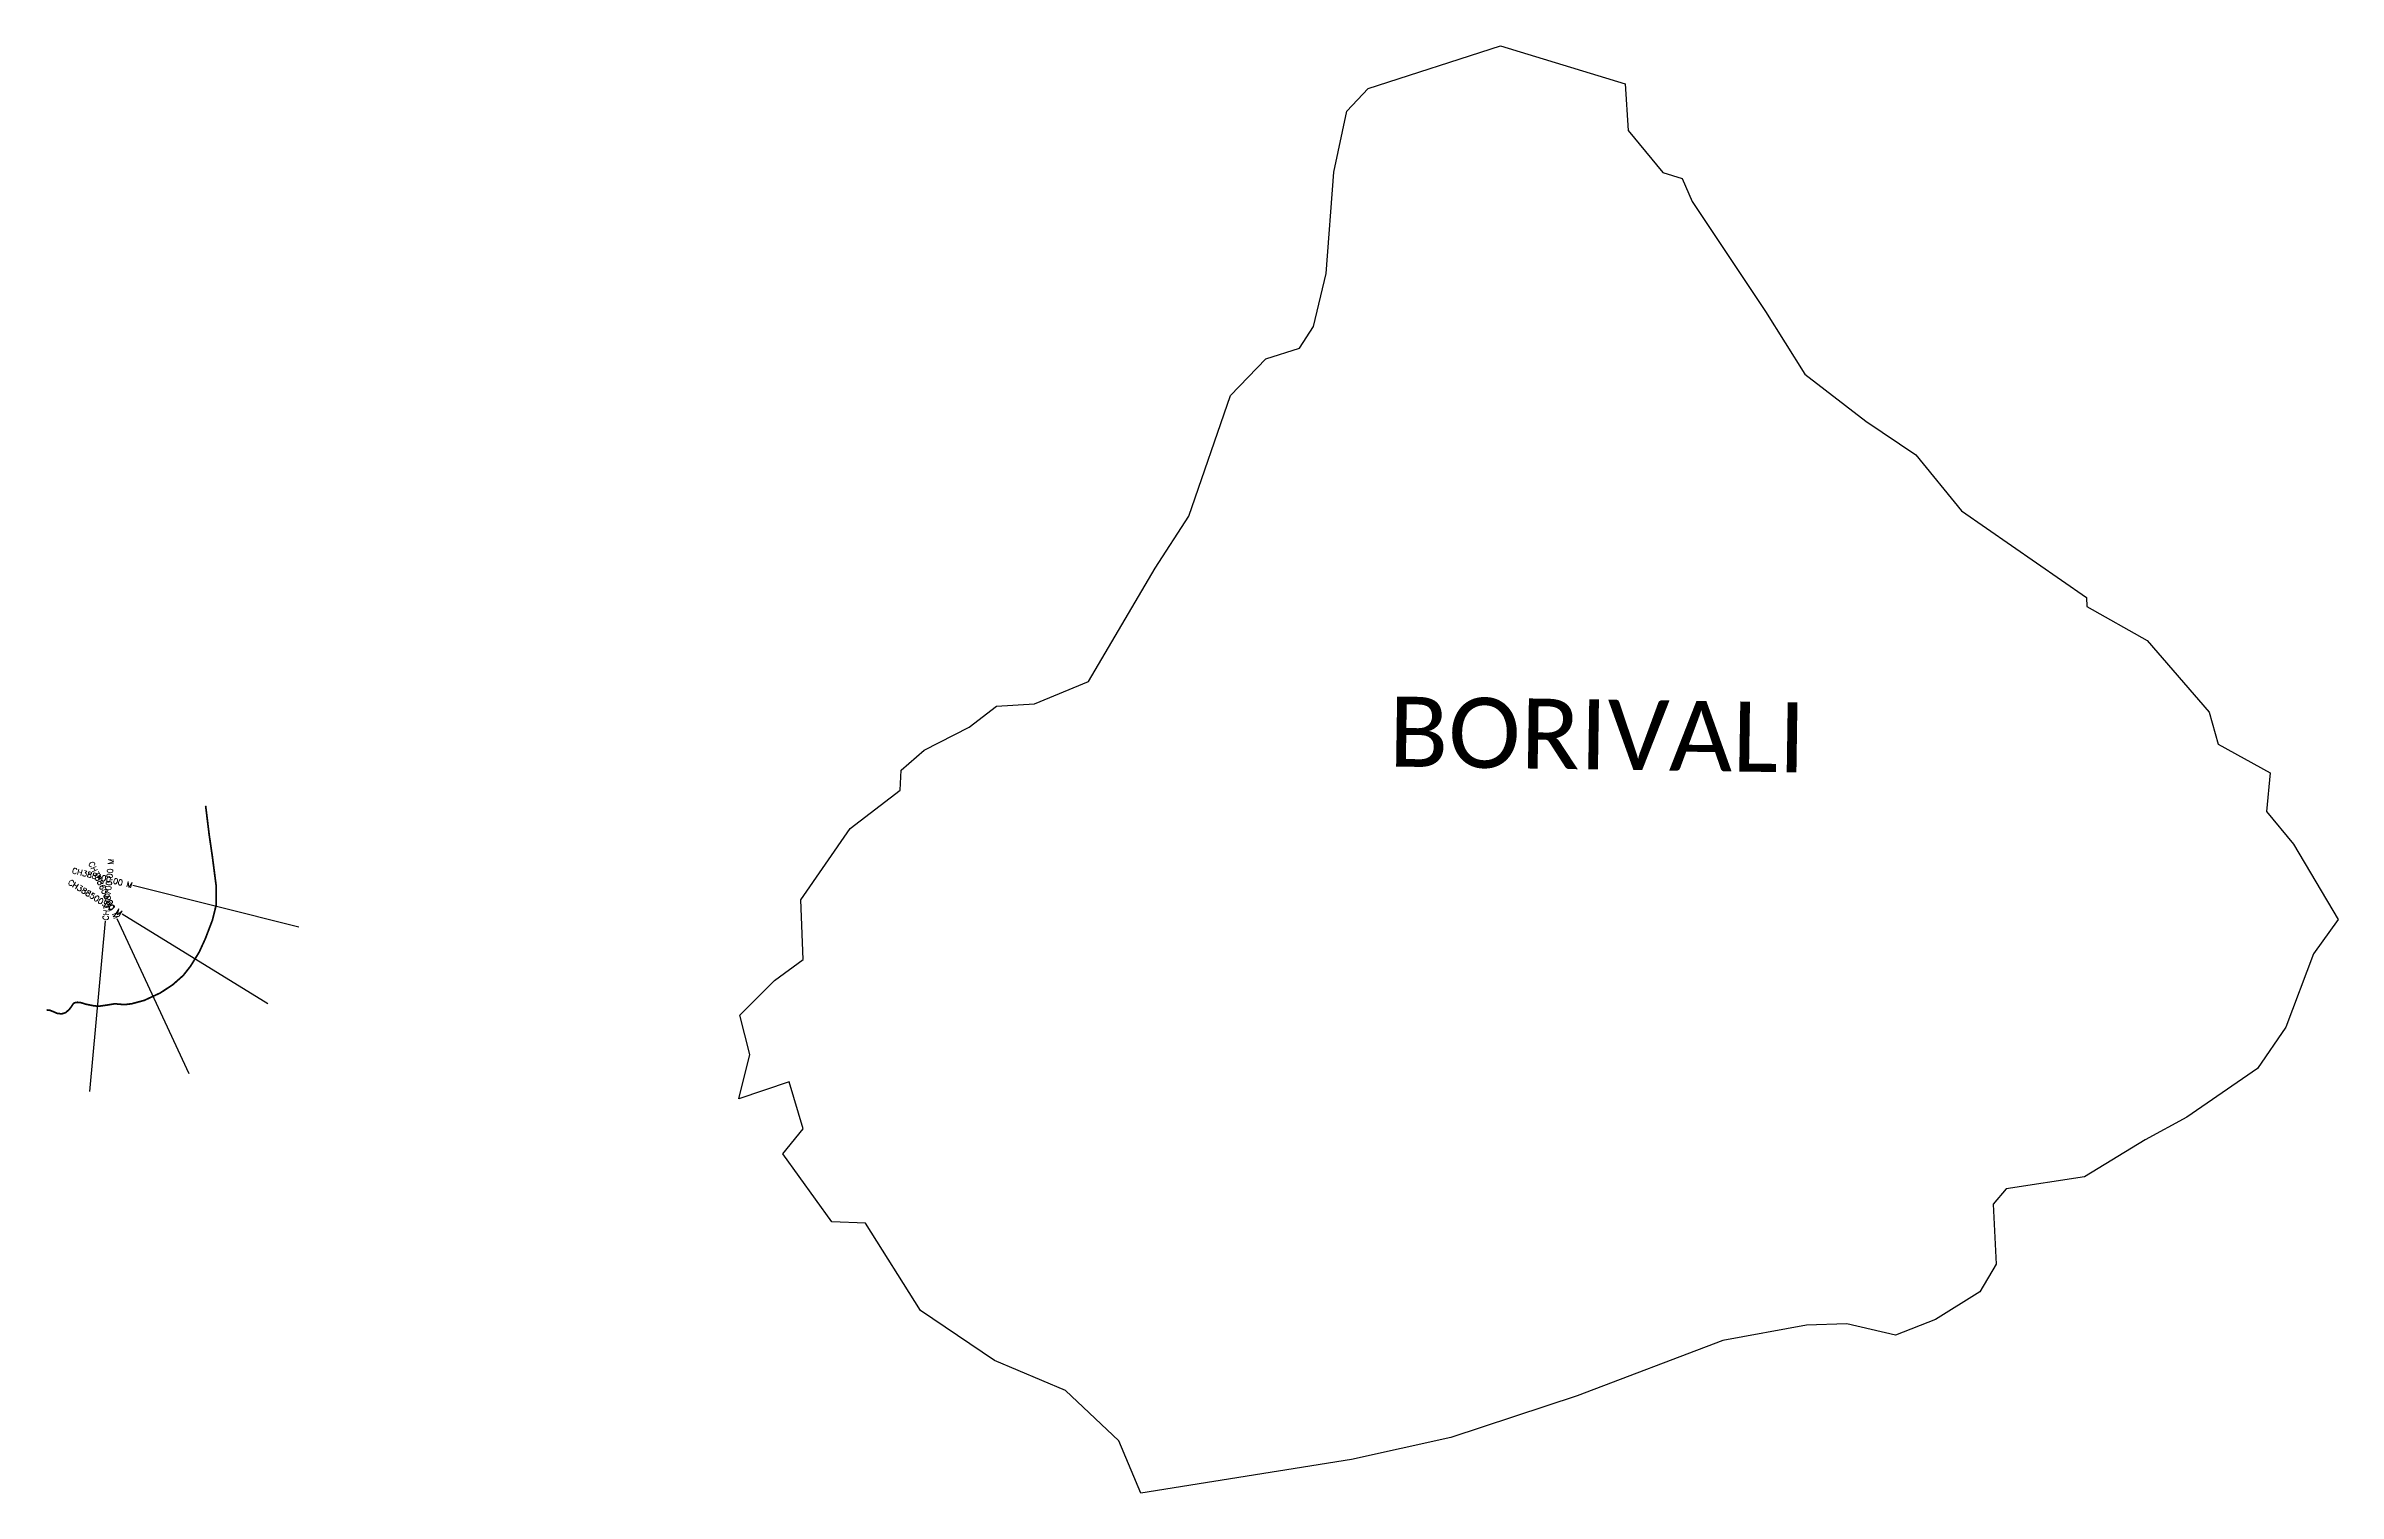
# Model space of a CAD drawing. Header units: metres. Extents: x 301866 to 305885, y 1950927 to 1953464.
import ezdxf
from ezdxf.enums import TextEntityAlignment as Align

# ---------------------------------------------------------------- set-up
doc = ezdxf.new("R2010")
doc.units = ezdxf.units.M
doc.header["$MEASUREMENT"] = 0
for name, color, linetype in [('CS', 134, 'Continuous'), ('CSMark', 6, 'Continuous'), ('NATURALLY PROTECTED', 3, 'Continuous'), ('VILLAGE NAME', 250, 'Continuous')]:
    doc.layers.add(name, color=color, linetype=linetype)
doc.styles.get("Standard").update_dxf_attribs({"font": 'simplex.shx'})

msp = doc.modelspace()

# ---------------------------------------------------------------- linework, layer by layer
at = {"color": 3, "flags": 128}
for points in [[(304635, 1953397.8), (304640, 1953316.2), (304701, 1953242.3), (304734.9, 1953232), (304752.3, 1953191.5), (304881.1, 1952998.6), (304950.1, 1952888.6), (305056.9, 1952806.7), (305144.2, 1952747.4), (305224.7, 1952649.1), (305443.9, 1952497.5), (305444.4, 1952481.3), (305550, 1952421.8), (305658.8, 1952296.5), (305674.7, 1952240.1), (305765.8, 1952190.1), (305759.1, 1952121.9), (305806.3, 1952064.8), (305884.8, 1951933), (305841.8, 1951872.5), (305793.2, 1951744.2), (305743.5, 1951671.7), (305619.5, 1951586.1), (305546.5, 1951546.5), (305440.1, 1951481.6), (305302.7, 1951460.7), (305279.8, 1951433.8), (305285.2, 1951328.4), (305256.7, 1951279.9), (305179.1, 1951231.8), (305108.8, 1951204.3), (305023.4, 1951223.8), (304953, 1951221.6), (304806.1, 1951195.1), (304551, 1951097.7), (304329.2, 1951024.6), (304154.9, 1950986), (303786, 1950927.2), (303747.4, 1951018.9), (303653.9, 1951107.4), (303529.2, 1951159.9), (303399.5, 1951247.3), (303303.1, 1951400.8), (303244.2, 1951403), (303158.5, 1951522), (303193.8, 1951565.6), (303169.6, 1951648.2), (303081.3, 1951618.6), (303100.6, 1951696.4), (303082.7, 1951765.3), (303143.7, 1951826), (303193.8, 1951862.5), (303189.7, 1951967.4), (303276.2, 1952092.4), (303364, 1952159.7), (303365.6, 1952194.4), (303406.2, 1952229.6), (303484.9, 1952269.9), (303532.7, 1952306.7), (303599.7, 1952310.8), (303694.3, 1952349.9), (303811.1, 1952548.8), (303870.2, 1952640.1), (303943.1, 1952851.3), (304005.1, 1952915.6), (304063.9, 1952934.2), (304088.6, 1952972.3), (304111, 1953065.6), (304124.2, 1953243), (304147.1, 1953349.7), (304184.1, 1953389.5), (304416.2, 1953464.4)], [(304416.2, 1953464.4), (304635, 1953397.8)]]:
    msp.add_lwpolyline(points, dxfattribs=at)
at = {"layer": 'CS'}
for p, q in [((302309.8, 1951919.7), (302018.8, 1951992.5)), ((301943.6, 1951631.6), (301970.8, 1951930.3)), ((302117.4, 1951662.2), (301991.2, 1951934.3)), ((302255.4, 1951784.9), (301999.9, 1951942.2))]:
    msp.add_line(p, q, dxfattribs=at)
at = {"layer": 'NATURALLY PROTECTED', "color": 2, "const_width": 3, "flags": 128}
msp.add_lwpolyline([(302146.4, 1952132.2), (302152.6, 1952081.6), (302158.2, 1952043.3), (302164.9, 1951991.6), (302164.9, 1951958.4), (302158.2, 1951931.4), (302146, 1951899.5), (302135.2, 1951875.8), (302120.1, 1951851.3), (302107.2, 1951834.8), (302088.5, 1951818.3), (302066.7, 1951804), (302038.9, 1951791.1), (302017, 1951785.2), (302004.3, 1951783.6), (301986.9, 1951785.1), (301975.3, 1951783.1), (301959.1, 1951780.8), (301950.8, 1951781.5), (301936.4, 1951784.4), (301927.6, 1951787.1), (301921.5, 1951787.7), (301916.7, 1951786.9), (301914.4, 1951785.3), (301910.8, 1951779.7), (301907.3, 1951775.2), (301901.2, 1951769.7), (301894, 1951767.4), (301886.2, 1951768.3), (301879.6, 1951771.2), (301872.6, 1951774), (301867.8, 1951774.2)], dxfattribs=at)

# ---------------------------------------------------------------- texts
at = {"layer": 'CSMark'}
for s, rotation, p in [('CH388600.00 M', 294.8714, (301990.8, 1951935.2)), ('CH388500.00 M', 328.3772, (301999.1, 1951942.7)), ('CH388400.00 M', 345.9565, (302017.8, 1951992.7))]:
    msp.add_text(s, height=10, rotation=rotation, dxfattribs=at).set_placement(p, align=Align.MIDDLE_RIGHT)
msp.add_text('CH388700.00 M', height=10, rotation=84.8014, dxfattribs=at).set_placement((301970.9, 1951931.3), align=Align.MIDDLE_LEFT)
at = {"layer": 'VILLAGE NAME', "insert": (304221.7, 1952323.9), "char_height": 122.778, "attachment_point": 1, "rotation": 359.1736}
msp.add_mtext_dynamic_manual_height_columns('{\\fCalibri|b0|i0|c0|p34;BORIVALI}', width=1172, gutter_width=613.9, heights=[117.9], dxfattribs=at)

doc.saveas('drawing.dxf')
